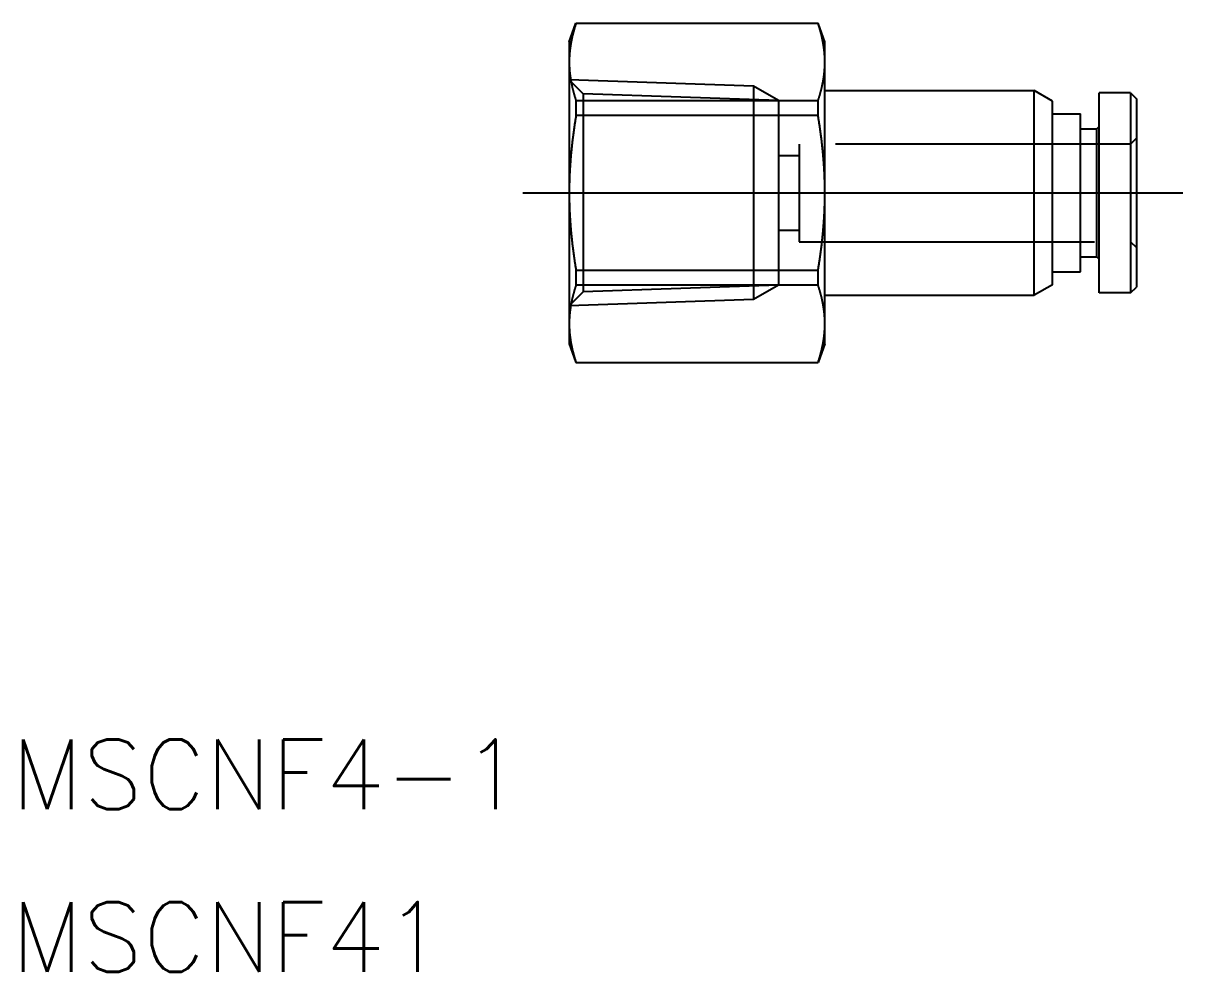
# Model space of a CAD drawing. Extents: x -66.8 to 8.5, y -33.5 to 9.3.
# Drawn here: x -66.76 to -16.87, y -33.51 to 7.3 of the extents above; entities that cross this region are included whole.
import ezdxf

# ---------------------------------------------------------------- set-up
doc = ezdxf.new("R2010")
doc.units = 0
doc.linetypes.add('CENTER', pattern=[50.8, 31.75, -6.35, 6.35, -6.35])
doc.linetypes.add('DASHED', pattern=[19.05, 12.7, -6.35])
doc.layers.get('0').update_dxf_attribs({"linetype": 'CONTINUOUS'})
doc.layers.add('CENTER', color=1, linetype='CENTER')
doc.styles.get("Standard").update_dxf_attribs({"font": 'txt.shx', "height": 3, "bigfont": 'bigfont.shx'})

msp = doc.modelspace()

# ---------------------------------------------------------------- linework, layer by layer
at = {"color": 7, "linetype": 'CONTINUOUS'}
for p, q in [((-43.273, 6.5), (-42.981, 7.3)), ((-42.981, 7.3), (-32.564, 7.3)), ((-42.981, 7.3), (-42.981, 7.29)), ((-32.564, 7.29), (-42.981, 7.29)), ((-32.564, 7.29), (-32.564, 7.3)), ((-32.273, 6.5), (-32.564, 7.3)), ((-43.273, 6.5), (-43.273, 5.629)), ((-32.273, 5.629), (-32.273, 6.5)), ((-43.273, 5.629), (-43.273, 0)), ((-32.273, 0), (-32.273, 5.629)), ((-32.273, 4.4), (-23.272, 4.4)), ((-23.272, -4.4), (-23.272, 4.4)), ((-22.472, 3.95), (-23.272, 4.4)), ((-20.472, -4.3), (-20.472, 4.3)), ((-19.122, 4.3), (-20.472, 4.3)), ((-19.122, 4.3), (-19.122, -4.3)), ((-19.122, 4.3), (-18.872, 4.05)), ((-18.872, 4.05), (-18.872, -4.05)), ((-42.981, 3.968), (-32.564, 3.968)), ((-42.981, 3.968), (-42.981, 3.323)), ((-32.564, 3.323), (-32.564, 3.968)), ((-22.472, -3.95), (-22.472, 3.95)), ((-32.564, 3.323), (-42.981, 3.323)), ((-22.472, 3.4), (-21.272, 3.4)), ((-21.272, -3.4), (-21.272, 3.4)), ((-21.272, 2.75), (-20.572, 2.75)), ((-20.572, 2.75), (-20.472, 2.85)), ((-20.572, -2.75), (-20.572, 2.75)), ((-43.273, 0), (-43.273, -5.629)), ((-32.273, -5.629), (-32.273, 0)), ((-21.272, -2.75), (-20.572, -2.75)), ((-20.572, -2.75), (-20.472, -2.85)), ((-42.981, -3.323), (-32.564, -3.323)), ((-42.981, -3.323), (-42.981, -3.968)), ((-32.564, -3.968), (-32.564, -3.323)), ((-22.472, -3.4), (-21.272, -3.4)), ((-32.564, -3.968), (-42.981, -3.968)), ((-22.472, -3.95), (-23.272, -4.4)), ((-32.273, -4.4), (-23.272, -4.4)), ((-19.122, -4.3), (-20.472, -4.3)), ((-19.122, -4.3), (-18.872, -4.05)), ((-43.273, -5.629), (-43.273, -6.5)), ((-32.273, -6.5), (-32.273, -5.629)), ((-43.273, -6.5), (-42.981, -7.3)), ((-32.273, -6.5), (-32.564, -7.3)), ((-42.981, -7.29), (-32.564, -7.29)), ((-42.981, -7.29), (-42.981, -7.3)), ((-42.981, -7.3), (-32.564, -7.3)), ((-32.564, -7.3), (-32.564, -7.29))]:
    msp.add_line(p, q, dxfattribs=at)
at = {"color": 3, "linetype": 'DASHED'}
for p, q in [((-35.344, 4.587), (-43.273, 4.864)), ((-43.273, 4.864), (-42.67, 4.262)), ((-34.272, 3.969), (-35.344, 4.587)), ((-35.344, 4.587), (-35.344, -4.587)), ((-34.272, 3.969), (-42.67, 4.262)), ((-42.67, 4.262), (-42.67, -4.262)), ((-34.272, 3.969), (-34.272, -3.969)), ((-19.122, 2.1), (-33.372, 2.1)), ((-33.372, 2.1), (-33.372, -2.1)), ((-18.872, 2.35), (-19.122, 2.1)), ((-33.372, 1.6), (-34.272, 1.6)), ((-34.272, -1.6), (-33.372, -1.6)), ((-33.372, -2.1), (-19.122, -2.1)), ((-19.122, -2.1), (-18.872, -2.35)), ((-34.272, -3.969), (-42.67, -4.262)), ((-34.272, -3.969), (-35.344, -4.587)), ((-43.273, -4.864), (-42.67, -4.262)), ((-35.344, -4.587), (-43.273, -4.864))]:
    msp.add_line(p, q, dxfattribs=at)
at = {"color": 7}
for points in [[(-42.981, 7.29, 0), (-42.987, 7.272, 0), (-42.993, 7.254, 0), (-42.999, 7.236, 0), (-43.005, 7.217, 0), (-43.011, 7.199, 0), (-43.017, 7.181, 0), (-43.022, 7.163, 0), (-43.028, 7.145, 0), (-43.033, 7.127, 0), (-43.039, 7.109, 0), (-43.044, 7.091, 0), (-43.05, 7.073, 0), (-43.055, 7.055, 0), (-43.06, 7.037, 0), (-43.065, 7.019, 0), (-43.07, 7.001, 0), (-43.075, 6.983, 0), (-43.08, 6.966, 0), (-43.085, 6.948, 0), (-43.09, 6.93, 0), (-43.095, 6.912, 0), (-43.099, 6.895, 0), (-43.104, 6.877, 0), (-43.109, 6.859, 0), (-43.113, 6.842, 0), (-43.118, 6.824, 0), (-43.122, 6.807, 0), (-43.126, 6.789, 0), (-43.131, 6.772, 0), (-43.135, 6.754, 0), (-43.139, 6.737, 0), (-43.143, 6.719, 0), (-43.147, 6.702, 0), (-43.151, 6.684, 0), (-43.155, 6.667, 0), (-43.159, 6.65, 0), (-43.162, 6.632, 0), (-43.166, 6.615, 0), (-43.17, 6.598, 0), (-43.173, 6.58, 0), (-43.177, 6.563, 0), (-43.18, 6.546, 0), (-43.184, 6.528, 0), (-43.187, 6.511, 0), (-43.19, 6.494, 0), (-43.193, 6.476, 0), (-43.197, 6.459, 0), (-43.2, 6.442, 0), (-43.203, 6.425, 0), (-43.206, 6.408, 0), (-43.209, 6.39, 0), (-43.211, 6.373, 0), (-43.214, 6.356, 0), (-43.217, 6.339, 0), (-43.219, 6.321, 0), (-43.222, 6.304, 0), (-43.224, 6.287, 0), (-43.227, 6.27, 0), (-43.229, 6.253, 0), (-43.232, 6.236, 0), (-43.234, 6.218, 0), (-43.236, 6.201, 0), (-43.238, 6.184, 0), (-43.24, 6.167, 0), (-43.242, 6.15, 0), (-43.244, 6.132, 0), (-43.246, 6.115, 0), (-43.248, 6.098, 0), (-43.25, 6.081, 0), (-43.252, 6.064, 0), (-43.253, 6.046, 0), (-43.255, 6.029, 0), (-43.256, 6.012, 0), (-43.258, 5.995, 0), (-43.259, 5.977, 0), (-43.26, 5.96, 0), (-43.261, 5.943, 0), (-43.263, 5.926, 0), (-43.264, 5.908, 0), (-43.265, 5.891, 0), (-43.266, 5.874, 0), (-43.267, 5.856, 0), (-43.268, 5.839, 0), (-43.268, 5.822, 0), (-43.269, 5.804, 0), (-43.27, 5.787, 0), (-43.27, 5.769, 0), (-43.271, 5.752, 0), (-43.271, 5.734, 0), (-43.272, 5.717, 0), (-43.272, 5.699, 0), (-43.272, 5.682, 0), (-43.272, 5.664, 0), (-43.273, 5.647, 0), (-43.273, 5.629, 0)], [(-32.273, 5.629, 0), (-32.273, 5.647, 0), (-32.273, 5.664, 0), (-32.273, 5.682, 0), (-32.273, 5.699, 0), (-32.273, 5.717, 0), (-32.274, 5.734, 0), (-32.274, 5.752, 0), (-32.275, 5.769, 0), (-32.275, 5.787, 0), (-32.276, 5.804, 0), (-32.277, 5.822, 0), (-32.277, 5.839, 0), (-32.278, 5.856, 0), (-32.279, 5.874, 0), (-32.28, 5.891, 0), (-32.281, 5.908, 0), (-32.282, 5.926, 0), (-32.283, 5.943, 0), (-32.285, 5.96, 0), (-32.286, 5.977, 0), (-32.287, 5.995, 0), (-32.289, 6.012, 0), (-32.29, 6.029, 0), (-32.292, 6.046, 0), (-32.294, 6.064, 0), (-32.295, 6.081, 0), (-32.297, 6.098, 0), (-32.299, 6.115, 0), (-32.301, 6.132, 0), (-32.303, 6.15, 0), (-32.305, 6.167, 0), (-32.307, 6.184, 0), (-32.309, 6.201, 0), (-32.311, 6.218, 0), (-32.313, 6.236, 0), (-32.316, 6.253, 0), (-32.318, 6.27, 0), (-32.321, 6.287, 0), (-32.323, 6.304, 0), (-32.326, 6.321, 0), (-32.328, 6.339, 0), (-32.331, 6.356, 0), (-32.334, 6.373, 0), (-32.337, 6.39, 0), (-32.339, 6.408, 0), (-32.342, 6.425, 0), (-32.345, 6.442, 0), (-32.348, 6.459, 0), (-32.352, 6.476, 0), (-32.355, 6.494, 0), (-32.358, 6.511, 0), (-32.361, 6.528, 0), (-32.365, 6.546, 0), (-32.368, 6.563, 0), (-32.372, 6.58, 0), (-32.375, 6.598, 0), (-32.379, 6.615, 0), (-32.383, 6.632, 0), (-32.386, 6.65, 0), (-32.39, 6.667, 0), (-32.394, 6.684, 0), (-32.398, 6.702, 0), (-32.402, 6.719, 0), (-32.406, 6.737, 0), (-32.41, 6.754, 0), (-32.414, 6.772, 0), (-32.419, 6.789, 0), (-32.423, 6.807, 0), (-32.427, 6.824, 0), (-32.432, 6.842, 0), (-32.436, 6.859, 0), (-32.441, 6.877, 0), (-32.446, 6.895, 0), (-32.45, 6.912, 0), (-32.455, 6.93, 0), (-32.46, 6.948, 0), (-32.465, 6.966, 0), (-32.47, 6.983, 0), (-32.475, 7.001, 0), (-32.48, 7.019, 0), (-32.485, 7.037, 0), (-32.49, 7.055, 0), (-32.495, 7.073, 0), (-32.501, 7.091, 0), (-32.506, 7.109, 0), (-32.512, 7.127, 0), (-32.517, 7.145, 0), (-32.523, 7.163, 0), (-32.528, 7.181, 0), (-32.534, 7.199, 0), (-32.54, 7.217, 0), (-32.546, 7.236, 0), (-32.552, 7.254, 0), (-32.558, 7.272, 0), (-32.564, 7.29, 0)], [(-43.273, 5.629, 0), (-43.273, 5.612, 0), (-43.272, 5.594, 0), (-43.272, 5.576, 0), (-43.272, 5.559, 0), (-43.272, 5.541, 0), (-43.271, 5.524, 0), (-43.271, 5.506, 0), (-43.27, 5.489, 0), (-43.27, 5.472, 0), (-43.269, 5.454, 0), (-43.268, 5.437, 0), (-43.268, 5.419, 0), (-43.267, 5.402, 0), (-43.266, 5.385, 0), (-43.265, 5.367, 0), (-43.264, 5.35, 0), (-43.263, 5.333, 0), (-43.261, 5.315, 0), (-43.26, 5.298, 0), (-43.259, 5.281, 0), (-43.258, 5.264, 0), (-43.256, 5.246, 0), (-43.255, 5.229, 0), (-43.253, 5.212, 0), (-43.252, 5.195, 0), (-43.25, 5.178, 0), (-43.248, 5.16, 0), (-43.246, 5.143, 0), (-43.244, 5.126, 0), (-43.242, 5.109, 0), (-43.24, 5.092, 0), (-43.238, 5.074, 0), (-43.236, 5.057, 0), (-43.234, 5.04, 0), (-43.232, 5.023, 0), (-43.229, 5.006, 0), (-43.227, 4.988, 0), (-43.224, 4.971, 0), (-43.222, 4.954, 0), (-43.219, 4.937, 0), (-43.217, 4.92, 0), (-43.214, 4.902, 0), (-43.211, 4.885, 0), (-43.209, 4.868, 0), (-43.206, 4.851, 0), (-43.203, 4.834, 0), (-43.2, 4.816, 0), (-43.197, 4.799, 0), (-43.193, 4.782, 0), (-43.19, 4.765, 0), (-43.187, 4.747, 0), (-43.184, 4.73, 0), (-43.18, 4.713, 0), (-43.177, 4.695, 0), (-43.173, 4.678, 0), (-43.17, 4.661, 0), (-43.166, 4.643, 0), (-43.162, 4.626, 0), (-43.159, 4.609, 0), (-43.155, 4.591, 0), (-43.151, 4.574, 0), (-43.147, 4.557, 0), (-43.143, 4.539, 0), (-43.139, 4.522, 0), (-43.135, 4.504, 0), (-43.131, 4.487, 0), (-43.126, 4.469, 0), (-43.122, 4.452, 0), (-43.118, 4.434, 0), (-43.113, 4.416, 0), (-43.109, 4.399, 0), (-43.104, 4.381, 0), (-43.099, 4.364, 0), (-43.095, 4.346, 0), (-43.09, 4.328, 0), (-43.085, 4.31, 0), (-43.08, 4.293, 0), (-43.075, 4.275, 0), (-43.07, 4.257, 0), (-43.065, 4.239, 0), (-43.06, 4.221, 0), (-43.055, 4.204, 0), (-43.05, 4.186, 0), (-43.044, 4.168, 0), (-43.039, 4.15, 0), (-43.033, 4.132, 0), (-43.028, 4.114, 0), (-43.022, 4.095, 0), (-43.017, 4.077, 0), (-43.011, 4.059, 0), (-43.005, 4.041, 0), (-42.999, 4.023, 0), (-42.993, 4.005, 0), (-42.987, 3.986, 0), (-42.981, 3.968, 0)], [(-32.564, 3.968, 0), (-32.558, 3.986, 0), (-32.552, 4.005, 0), (-32.546, 4.023, 0), (-32.54, 4.041, 0), (-32.534, 4.059, 0), (-32.528, 4.077, 0), (-32.523, 4.095, 0), (-32.517, 4.114, 0), (-32.512, 4.132, 0), (-32.506, 4.15, 0), (-32.501, 4.168, 0), (-32.495, 4.186, 0), (-32.49, 4.204, 0), (-32.485, 4.221, 0), (-32.48, 4.239, 0), (-32.475, 4.257, 0), (-32.47, 4.275, 0), (-32.465, 4.293, 0), (-32.46, 4.31, 0), (-32.455, 4.328, 0), (-32.45, 4.346, 0), (-32.446, 4.364, 0), (-32.441, 4.381, 0), (-32.436, 4.399, 0), (-32.432, 4.416, 0), (-32.427, 4.434, 0), (-32.423, 4.452, 0), (-32.419, 4.469, 0), (-32.414, 4.487, 0), (-32.41, 4.504, 0), (-32.406, 4.522, 0), (-32.402, 4.539, 0), (-32.398, 4.557, 0), (-32.394, 4.574, 0), (-32.39, 4.591, 0), (-32.386, 4.609, 0), (-32.383, 4.626, 0), (-32.379, 4.643, 0), (-32.375, 4.661, 0), (-32.372, 4.678, 0), (-32.368, 4.695, 0), (-32.365, 4.713, 0), (-32.361, 4.73, 0), (-32.358, 4.747, 0), (-32.355, 4.765, 0), (-32.352, 4.782, 0), (-32.348, 4.799, 0), (-32.345, 4.816, 0), (-32.342, 4.834, 0), (-32.339, 4.851, 0), (-32.337, 4.868, 0), (-32.334, 4.885, 0), (-32.331, 4.902, 0), (-32.328, 4.92, 0), (-32.326, 4.937, 0), (-32.323, 4.954, 0), (-32.321, 4.971, 0), (-32.318, 4.988, 0), (-32.316, 5.006, 0), (-32.313, 5.023, 0), (-32.311, 5.04, 0), (-32.309, 5.057, 0), (-32.307, 5.074, 0), (-32.305, 5.092, 0), (-32.303, 5.109, 0), (-32.301, 5.126, 0), (-32.299, 5.143, 0), (-32.297, 5.16, 0), (-32.295, 5.178, 0), (-32.294, 5.195, 0), (-32.292, 5.212, 0), (-32.29, 5.229, 0), (-32.289, 5.246, 0), (-32.287, 5.264, 0), (-32.286, 5.281, 0), (-32.285, 5.298, 0), (-32.283, 5.315, 0), (-32.282, 5.333, 0), (-32.281, 5.35, 0), (-32.28, 5.367, 0), (-32.279, 5.385, 0), (-32.278, 5.402, 0), (-32.277, 5.419, 0), (-32.277, 5.437, 0), (-32.276, 5.454, 0), (-32.275, 5.472, 0), (-32.275, 5.489, 0), (-32.274, 5.506, 0), (-32.274, 5.524, 0), (-32.273, 5.541, 0), (-32.273, 5.559, 0), (-32.273, 5.576, 0), (-32.273, 5.594, 0), (-32.273, 5.612, 0), (-32.273, 5.629, 0)], [(-42.981, 3.323, 0), (-42.987, 3.286, 0), (-42.993, 3.249, 0), (-42.999, 3.213, 0), (-43.005, 3.176, 0), (-43.011, 3.14, 0), (-43.017, 3.104, 0), (-43.022, 3.067, 0), (-43.028, 3.031, 0), (-43.033, 2.995, 0), (-43.039, 2.959, 0), (-43.044, 2.923, 0), (-43.05, 2.887, 0), (-43.055, 2.851, 0), (-43.06, 2.815, 0), (-43.065, 2.78, 0), (-43.07, 2.744, 0), (-43.075, 2.708, 0), (-43.08, 2.673, 0), (-43.085, 2.637, 0), (-43.09, 2.602, 0), (-43.095, 2.566, 0), (-43.099, 2.531, 0), (-43.104, 2.496, 0), (-43.109, 2.461, 0), (-43.113, 2.425, 0), (-43.118, 2.39, 0), (-43.122, 2.355, 0), (-43.126, 2.32, 0), (-43.131, 2.285, 0), (-43.135, 2.25, 0), (-43.139, 2.215, 0), (-43.143, 2.18, 0), (-43.147, 2.145, 0), (-43.151, 2.11, 0), (-43.155, 2.076, 0), (-43.159, 2.041, 0), (-43.162, 2.006, 0), (-43.166, 1.971, 0), (-43.17, 1.937, 0), (-43.173, 1.902, 0), (-43.177, 1.867, 0), (-43.18, 1.833, 0), (-43.184, 1.798, 0), (-43.187, 1.764, 0), (-43.19, 1.729, 0), (-43.193, 1.695, 0), (-43.197, 1.66, 0), (-43.2, 1.626, 0), (-43.203, 1.591, 0), (-43.206, 1.557, 0), (-43.209, 1.522, 0), (-43.211, 1.488, 0), (-43.214, 1.453, 0), (-43.217, 1.419, 0), (-43.219, 1.385, 0), (-43.222, 1.35, 0), (-43.224, 1.316, 0), (-43.227, 1.282, 0), (-43.229, 1.247, 0), (-43.232, 1.213, 0), (-43.234, 1.178, 0), (-43.236, 1.144, 0), (-43.238, 1.11, 0), (-43.24, 1.075, 0), (-43.242, 1.041, 0), (-43.244, 1.006, 0), (-43.246, 0.972, 0), (-43.248, 0.938, 0), (-43.25, 0.903, 0), (-43.252, 0.869, 0), (-43.253, 0.834, 0), (-43.255, 0.8, 0), (-43.256, 0.765, 0), (-43.258, 0.731, 0), (-43.259, 0.696, 0), (-43.26, 0.662, 0), (-43.261, 0.627, 0), (-43.263, 0.593, 0), (-43.264, 0.558, 0), (-43.265, 0.524, 0), (-43.266, 0.489, 0), (-43.267, 0.454, 0), (-43.268, 0.42, 0), (-43.268, 0.385, 0), (-43.269, 0.35, 0), (-43.27, 0.315, 0), (-43.27, 0.28, 0), (-43.271, 0.245, 0), (-43.271, 0.211, 0), (-43.272, 0.176, 0), (-43.272, 0.141, 0), (-43.272, 0.105, 0), (-43.272, 0.07, 0), (-43.273, 0.035, 0), (-43.273, 0, 0)], [(-32.273, 0, 0), (-32.273, 0.035, 0), (-32.273, 0.07, 0), (-32.273, 0.105, 0), (-32.273, 0.141, 0), (-32.273, 0.176, 0), (-32.274, 0.211, 0), (-32.274, 0.245, 0), (-32.275, 0.28, 0), (-32.275, 0.315, 0), (-32.276, 0.35, 0), (-32.277, 0.385, 0), (-32.277, 0.42, 0), (-32.278, 0.454, 0), (-32.279, 0.489, 0), (-32.28, 0.524, 0), (-32.281, 0.558, 0), (-32.282, 0.593, 0), (-32.283, 0.627, 0), (-32.285, 0.662, 0), (-32.286, 0.696, 0), (-32.287, 0.731, 0), (-32.289, 0.765, 0), (-32.29, 0.8, 0), (-32.292, 0.834, 0), (-32.294, 0.869, 0), (-32.295, 0.903, 0), (-32.297, 0.938, 0), (-32.299, 0.972, 0), (-32.301, 1.006, 0), (-32.303, 1.041, 0), (-32.305, 1.075, 0), (-32.307, 1.11, 0), (-32.309, 1.144, 0), (-32.311, 1.178, 0), (-32.313, 1.213, 0), (-32.316, 1.247, 0), (-32.318, 1.282, 0), (-32.321, 1.316, 0), (-32.323, 1.35, 0), (-32.326, 1.385, 0), (-32.328, 1.419, 0), (-32.331, 1.453, 0), (-32.334, 1.488, 0), (-32.337, 1.522, 0), (-32.339, 1.557, 0), (-32.342, 1.591, 0), (-32.345, 1.626, 0), (-32.348, 1.66, 0), (-32.352, 1.695, 0), (-32.355, 1.729, 0), (-32.358, 1.764, 0), (-32.361, 1.798, 0), (-32.365, 1.833, 0), (-32.368, 1.867, 0), (-32.372, 1.902, 0), (-32.375, 1.937, 0), (-32.379, 1.971, 0), (-32.383, 2.006, 0), (-32.386, 2.041, 0), (-32.39, 2.076, 0), (-32.394, 2.11, 0), (-32.398, 2.145, 0), (-32.402, 2.18, 0), (-32.406, 2.215, 0), (-32.41, 2.25, 0), (-32.414, 2.285, 0), (-32.419, 2.32, 0), (-32.423, 2.355, 0), (-32.427, 2.39, 0), (-32.432, 2.425, 0), (-32.436, 2.461, 0), (-32.441, 2.496, 0), (-32.446, 2.531, 0), (-32.45, 2.566, 0), (-32.455, 2.602, 0), (-32.46, 2.637, 0), (-32.465, 2.673, 0), (-32.47, 2.708, 0), (-32.475, 2.744, 0), (-32.48, 2.78, 0), (-32.485, 2.815, 0), (-32.49, 2.851, 0), (-32.495, 2.887, 0), (-32.501, 2.923, 0), (-32.506, 2.959, 0), (-32.512, 2.995, 0), (-32.517, 3.031, 0), (-32.523, 3.067, 0), (-32.528, 3.104, 0), (-32.534, 3.14, 0), (-32.54, 3.176, 0), (-32.546, 3.213, 0), (-32.552, 3.249, 0), (-32.558, 3.286, 0), (-32.564, 3.323, 0)], [(-43.273, 0, 0), (-43.273, -0.035, 0), (-43.272, -0.07, 0), (-43.272, -0.105, 0), (-43.272, -0.141, 0), (-43.272, -0.176, 0), (-43.271, -0.211, 0), (-43.271, -0.245, 0), (-43.27, -0.28, 0), (-43.27, -0.315, 0), (-43.269, -0.35, 0), (-43.268, -0.385, 0), (-43.268, -0.42, 0), (-43.267, -0.454, 0), (-43.266, -0.489, 0), (-43.265, -0.524, 0), (-43.264, -0.558, 0), (-43.263, -0.593, 0), (-43.261, -0.627, 0), (-43.26, -0.662, 0), (-43.259, -0.696, 0), (-43.258, -0.731, 0), (-43.256, -0.765, 0), (-43.255, -0.8, 0), (-43.253, -0.834, 0), (-43.252, -0.869, 0), (-43.25, -0.903, 0), (-43.248, -0.938, 0), (-43.246, -0.972, 0), (-43.244, -1.006, 0), (-43.242, -1.041, 0), (-43.24, -1.075, 0), (-43.238, -1.11, 0), (-43.236, -1.144, 0), (-43.234, -1.178, 0), (-43.232, -1.213, 0), (-43.229, -1.247, 0), (-43.227, -1.282, 0), (-43.224, -1.316, 0), (-43.222, -1.35, 0), (-43.219, -1.385, 0), (-43.217, -1.419, 0), (-43.214, -1.453, 0), (-43.211, -1.488, 0), (-43.209, -1.522, 0), (-43.206, -1.557, 0), (-43.203, -1.591, 0), (-43.2, -1.626, 0), (-43.197, -1.66, 0), (-43.193, -1.695, 0), (-43.19, -1.729, 0), (-43.187, -1.764, 0), (-43.184, -1.798, 0), (-43.18, -1.833, 0), (-43.177, -1.867, 0), (-43.173, -1.902, 0), (-43.17, -1.937, 0), (-43.166, -1.971, 0), (-43.162, -2.006, 0), (-43.159, -2.041, 0), (-43.155, -2.076, 0), (-43.151, -2.11, 0), (-43.147, -2.145, 0), (-43.143, -2.18, 0), (-43.139, -2.215, 0), (-43.135, -2.25, 0), (-43.131, -2.285, 0), (-43.126, -2.32, 0), (-43.122, -2.355, 0), (-43.118, -2.39, 0), (-43.113, -2.425, 0), (-43.109, -2.461, 0), (-43.104, -2.496, 0), (-43.099, -2.531, 0), (-43.095, -2.566, 0), (-43.09, -2.602, 0), (-43.085, -2.637, 0), (-43.08, -2.673, 0), (-43.075, -2.708, 0), (-43.07, -2.744, 0), (-43.065, -2.78, 0), (-43.06, -2.815, 0), (-43.055, -2.851, 0), (-43.05, -2.887, 0), (-43.044, -2.923, 0), (-43.039, -2.959, 0), (-43.033, -2.995, 0), (-43.028, -3.031, 0), (-43.022, -3.067, 0), (-43.017, -3.104, 0), (-43.011, -3.14, 0), (-43.005, -3.176, 0), (-42.999, -3.213, 0), (-42.993, -3.249, 0), (-42.987, -3.286, 0), (-42.981, -3.323, 0)], [(-32.564, -3.323, 0), (-32.558, -3.286, 0), (-32.552, -3.249, 0), (-32.546, -3.213, 0), (-32.54, -3.176, 0), (-32.534, -3.14, 0), (-32.528, -3.104, 0), (-32.523, -3.067, 0), (-32.517, -3.031, 0), (-32.512, -2.995, 0), (-32.506, -2.959, 0), (-32.501, -2.923, 0), (-32.495, -2.887, 0), (-32.49, -2.851, 0), (-32.485, -2.815, 0), (-32.48, -2.78, 0), (-32.475, -2.744, 0), (-32.47, -2.708, 0), (-32.465, -2.673, 0), (-32.46, -2.637, 0), (-32.455, -2.602, 0), (-32.45, -2.566, 0), (-32.446, -2.531, 0), (-32.441, -2.496, 0), (-32.436, -2.461, 0), (-32.432, -2.425, 0), (-32.427, -2.39, 0), (-32.423, -2.355, 0), (-32.419, -2.32, 0), (-32.414, -2.285, 0), (-32.41, -2.25, 0), (-32.406, -2.215, 0), (-32.402, -2.18, 0), (-32.398, -2.145, 0), (-32.394, -2.11, 0), (-32.39, -2.076, 0), (-32.386, -2.041, 0), (-32.383, -2.006, 0), (-32.379, -1.971, 0), (-32.375, -1.937, 0), (-32.372, -1.902, 0), (-32.368, -1.867, 0), (-32.365, -1.833, 0), (-32.361, -1.798, 0), (-32.358, -1.764, 0), (-32.355, -1.729, 0), (-32.352, -1.695, 0), (-32.348, -1.66, 0), (-32.345, -1.626, 0), (-32.342, -1.591, 0), (-32.339, -1.557, 0), (-32.337, -1.522, 0), (-32.334, -1.488, 0), (-32.331, -1.453, 0), (-32.328, -1.419, 0), (-32.326, -1.385, 0), (-32.323, -1.35, 0), (-32.321, -1.316, 0), (-32.318, -1.282, 0), (-32.316, -1.247, 0), (-32.313, -1.213, 0), (-32.311, -1.178, 0), (-32.309, -1.144, 0), (-32.307, -1.11, 0), (-32.305, -1.075, 0), (-32.303, -1.041, 0), (-32.301, -1.006, 0), (-32.299, -0.972, 0), (-32.297, -0.938, 0), (-32.295, -0.903, 0), (-32.294, -0.869, 0), (-32.292, -0.834, 0), (-32.29, -0.8, 0), (-32.289, -0.765, 0), (-32.287, -0.731, 0), (-32.286, -0.696, 0), (-32.285, -0.662, 0), (-32.283, -0.627, 0), (-32.282, -0.593, 0), (-32.281, -0.558, 0), (-32.28, -0.524, 0), (-32.279, -0.489, 0), (-32.278, -0.454, 0), (-32.277, -0.42, 0), (-32.277, -0.385, 0), (-32.276, -0.35, 0), (-32.275, -0.315, 0), (-32.275, -0.28, 0), (-32.274, -0.245, 0), (-32.274, -0.211, 0), (-32.273, -0.176, 0), (-32.273, -0.141, 0), (-32.273, -0.105, 0), (-32.273, -0.07, 0), (-32.273, -0.035, 0), (-32.273, 0, 0)], [(-42.981, -3.968, 0), (-42.987, -3.986, 0), (-42.993, -4.005, 0), (-42.999, -4.023, 0), (-43.005, -4.041, 0), (-43.011, -4.059, 0), (-43.017, -4.077, 0), (-43.022, -4.095, 0), (-43.028, -4.114, 0), (-43.033, -4.132, 0), (-43.039, -4.15, 0), (-43.044, -4.168, 0), (-43.05, -4.186, 0), (-43.055, -4.204, 0), (-43.06, -4.221, 0), (-43.065, -4.239, 0), (-43.07, -4.257, 0), (-43.075, -4.275, 0), (-43.08, -4.293, 0), (-43.085, -4.31, 0), (-43.09, -4.328, 0), (-43.095, -4.346, 0), (-43.099, -4.364, 0), (-43.104, -4.381, 0), (-43.109, -4.399, 0), (-43.113, -4.416, 0), (-43.118, -4.434, 0), (-43.122, -4.452, 0), (-43.126, -4.469, 0), (-43.131, -4.487, 0), (-43.135, -4.504, 0), (-43.139, -4.522, 0), (-43.143, -4.539, 0), (-43.147, -4.557, 0), (-43.151, -4.574, 0), (-43.155, -4.591, 0), (-43.159, -4.609, 0), (-43.162, -4.626, 0), (-43.166, -4.643, 0), (-43.17, -4.661, 0), (-43.173, -4.678, 0), (-43.177, -4.695, 0), (-43.18, -4.713, 0), (-43.184, -4.73, 0), (-43.187, -4.747, 0), (-43.19, -4.765, 0), (-43.193, -4.782, 0), (-43.197, -4.799, 0), (-43.2, -4.816, 0), (-43.203, -4.834, 0), (-43.206, -4.851, 0), (-43.209, -4.868, 0), (-43.211, -4.885, 0), (-43.214, -4.902, 0), (-43.217, -4.92, 0), (-43.219, -4.937, 0), (-43.222, -4.954, 0), (-43.224, -4.971, 0), (-43.227, -4.988, 0), (-43.229, -5.006, 0), (-43.232, -5.023, 0), (-43.234, -5.04, 0), (-43.236, -5.057, 0), (-43.238, -5.074, 0), (-43.24, -5.092, 0), (-43.242, -5.109, 0), (-43.244, -5.126, 0), (-43.246, -5.143, 0), (-43.248, -5.16, 0), (-43.25, -5.178, 0), (-43.252, -5.195, 0), (-43.253, -5.212, 0), (-43.255, -5.229, 0), (-43.256, -5.246, 0), (-43.258, -5.264, 0), (-43.259, -5.281, 0), (-43.26, -5.298, 0), (-43.261, -5.315, 0), (-43.263, -5.333, 0), (-43.264, -5.35, 0), (-43.265, -5.367, 0), (-43.266, -5.385, 0), (-43.267, -5.402, 0), (-43.268, -5.419, 0), (-43.268, -5.437, 0), (-43.269, -5.454, 0), (-43.27, -5.472, 0), (-43.27, -5.489, 0), (-43.271, -5.506, 0), (-43.271, -5.524, 0), (-43.272, -5.541, 0), (-43.272, -5.559, 0), (-43.272, -5.576, 0), (-43.272, -5.594, 0), (-43.273, -5.612, 0), (-43.273, -5.629, 0)], [(-32.273, -5.629, 0), (-32.273, -5.612, 0), (-32.273, -5.594, 0), (-32.273, -5.576, 0), (-32.273, -5.559, 0), (-32.273, -5.541, 0), (-32.274, -5.524, 0), (-32.274, -5.506, 0), (-32.275, -5.489, 0), (-32.275, -5.472, 0), (-32.276, -5.454, 0), (-32.277, -5.437, 0), (-32.277, -5.419, 0), (-32.278, -5.402, 0), (-32.279, -5.385, 0), (-32.28, -5.367, 0), (-32.281, -5.35, 0), (-32.282, -5.333, 0), (-32.283, -5.315, 0), (-32.285, -5.298, 0), (-32.286, -5.281, 0), (-32.287, -5.264, 0), (-32.289, -5.246, 0), (-32.29, -5.229, 0), (-32.292, -5.212, 0), (-32.294, -5.195, 0), (-32.295, -5.178, 0), (-32.297, -5.16, 0), (-32.299, -5.143, 0), (-32.301, -5.126, 0), (-32.303, -5.109, 0), (-32.305, -5.092, 0), (-32.307, -5.074, 0), (-32.309, -5.057, 0), (-32.311, -5.04, 0), (-32.313, -5.023, 0), (-32.316, -5.006, 0), (-32.318, -4.988, 0), (-32.321, -4.971, 0), (-32.323, -4.954, 0), (-32.326, -4.937, 0), (-32.328, -4.92, 0), (-32.331, -4.902, 0), (-32.334, -4.885, 0), (-32.337, -4.868, 0), (-32.339, -4.851, 0), (-32.342, -4.834, 0), (-32.345, -4.816, 0), (-32.348, -4.799, 0), (-32.352, -4.782, 0), (-32.355, -4.765, 0), (-32.358, -4.747, 0), (-32.361, -4.73, 0), (-32.365, -4.713, 0), (-32.368, -4.695, 0), (-32.372, -4.678, 0), (-32.375, -4.661, 0), (-32.379, -4.643, 0), (-32.383, -4.626, 0), (-32.386, -4.609, 0), (-32.39, -4.591, 0), (-32.394, -4.574, 0), (-32.398, -4.557, 0), (-32.402, -4.539, 0), (-32.406, -4.522, 0), (-32.41, -4.504, 0), (-32.414, -4.487, 0), (-32.419, -4.469, 0), (-32.423, -4.452, 0), (-32.427, -4.434, 0), (-32.432, -4.416, 0), (-32.436, -4.399, 0), (-32.441, -4.381, 0), (-32.446, -4.364, 0), (-32.45, -4.346, 0), (-32.455, -4.328, 0), (-32.46, -4.31, 0), (-32.465, -4.293, 0), (-32.47, -4.275, 0), (-32.475, -4.257, 0), (-32.48, -4.239, 0), (-32.485, -4.221, 0), (-32.49, -4.204, 0), (-32.495, -4.186, 0), (-32.501, -4.168, 0), (-32.506, -4.15, 0), (-32.512, -4.132, 0), (-32.517, -4.114, 0), (-32.523, -4.095, 0), (-32.528, -4.077, 0), (-32.534, -4.059, 0), (-32.54, -4.041, 0), (-32.546, -4.023, 0), (-32.552, -4.005, 0), (-32.558, -3.986, 0), (-32.564, -3.968, 0)], [(-43.273, -5.629, 0), (-43.273, -5.647, 0), (-43.272, -5.664, 0), (-43.272, -5.682, 0), (-43.272, -5.699, 0), (-43.272, -5.717, 0), (-43.271, -5.734, 0), (-43.271, -5.752, 0), (-43.27, -5.769, 0), (-43.27, -5.787, 0), (-43.269, -5.804, 0), (-43.268, -5.822, 0), (-43.268, -5.839, 0), (-43.267, -5.856, 0), (-43.266, -5.874, 0), (-43.265, -5.891, 0), (-43.264, -5.908, 0), (-43.263, -5.926, 0), (-43.261, -5.943, 0), (-43.26, -5.96, 0), (-43.259, -5.977, 0), (-43.258, -5.995, 0), (-43.256, -6.012, 0), (-43.255, -6.029, 0), (-43.253, -6.046, 0), (-43.252, -6.064, 0), (-43.25, -6.081, 0), (-43.248, -6.098, 0), (-43.246, -6.115, 0), (-43.244, -6.132, 0), (-43.242, -6.15, 0), (-43.24, -6.167, 0), (-43.238, -6.184, 0), (-43.236, -6.201, 0), (-43.234, -6.218, 0), (-43.232, -6.236, 0), (-43.229, -6.253, 0), (-43.227, -6.27, 0), (-43.224, -6.287, 0), (-43.222, -6.304, 0), (-43.219, -6.321, 0), (-43.217, -6.339, 0), (-43.214, -6.356, 0), (-43.211, -6.373, 0), (-43.209, -6.39, 0), (-43.206, -6.408, 0), (-43.203, -6.425, 0), (-43.2, -6.442, 0), (-43.197, -6.459, 0), (-43.193, -6.476, 0), (-43.19, -6.494, 0), (-43.187, -6.511, 0), (-43.184, -6.528, 0), (-43.18, -6.546, 0), (-43.177, -6.563, 0), (-43.173, -6.58, 0), (-43.17, -6.598, 0), (-43.166, -6.615, 0), (-43.162, -6.632, 0), (-43.159, -6.65, 0), (-43.155, -6.667, 0), (-43.151, -6.684, 0), (-43.147, -6.702, 0), (-43.143, -6.719, 0), (-43.139, -6.737, 0), (-43.135, -6.754, 0), (-43.131, -6.772, 0), (-43.126, -6.789, 0), (-43.122, -6.807, 0), (-43.118, -6.824, 0), (-43.113, -6.842, 0), (-43.109, -6.859, 0), (-43.104, -6.877, 0), (-43.099, -6.895, 0), (-43.095, -6.912, 0), (-43.09, -6.93, 0), (-43.085, -6.948, 0), (-43.08, -6.966, 0), (-43.075, -6.983, 0), (-43.07, -7.001, 0), (-43.065, -7.019, 0), (-43.06, -7.037, 0), (-43.055, -7.055, 0), (-43.05, -7.073, 0), (-43.044, -7.091, 0), (-43.039, -7.109, 0), (-43.033, -7.127, 0), (-43.028, -7.145, 0), (-43.022, -7.163, 0), (-43.017, -7.181, 0), (-43.011, -7.199, 0), (-43.005, -7.217, 0), (-42.999, -7.236, 0), (-42.993, -7.254, 0), (-42.987, -7.272, 0), (-42.981, -7.29, 0)], [(-32.564, -7.29, 0), (-32.558, -7.272, 0), (-32.552, -7.254, 0), (-32.546, -7.236, 0), (-32.54, -7.217, 0), (-32.534, -7.199, 0), (-32.528, -7.181, 0), (-32.523, -7.163, 0), (-32.517, -7.145, 0), (-32.512, -7.127, 0), (-32.506, -7.109, 0), (-32.501, -7.091, 0), (-32.495, -7.073, 0), (-32.49, -7.055, 0), (-32.485, -7.037, 0), (-32.48, -7.019, 0), (-32.475, -7.001, 0), (-32.47, -6.983, 0), (-32.465, -6.966, 0), (-32.46, -6.948, 0), (-32.455, -6.93, 0), (-32.45, -6.912, 0), (-32.446, -6.895, 0), (-32.441, -6.877, 0), (-32.436, -6.859, 0), (-32.432, -6.842, 0), (-32.427, -6.824, 0), (-32.423, -6.807, 0), (-32.419, -6.789, 0), (-32.414, -6.772, 0), (-32.41, -6.754, 0), (-32.406, -6.737, 0), (-32.402, -6.719, 0), (-32.398, -6.702, 0), (-32.394, -6.684, 0), (-32.39, -6.667, 0), (-32.386, -6.65, 0), (-32.383, -6.632, 0), (-32.379, -6.615, 0), (-32.375, -6.598, 0), (-32.372, -6.58, 0), (-32.368, -6.563, 0), (-32.365, -6.546, 0), (-32.361, -6.528, 0), (-32.358, -6.511, 0), (-32.355, -6.494, 0), (-32.352, -6.476, 0), (-32.348, -6.459, 0), (-32.345, -6.442, 0), (-32.342, -6.425, 0), (-32.339, -6.408, 0), (-32.337, -6.39, 0), (-32.334, -6.373, 0), (-32.331, -6.356, 0), (-32.328, -6.339, 0), (-32.326, -6.321, 0), (-32.323, -6.304, 0), (-32.321, -6.287, 0), (-32.318, -6.27, 0), (-32.316, -6.253, 0), (-32.313, -6.236, 0), (-32.311, -6.218, 0), (-32.309, -6.201, 0), (-32.307, -6.184, 0), (-32.305, -6.167, 0), (-32.303, -6.15, 0), (-32.301, -6.132, 0), (-32.299, -6.115, 0), (-32.297, -6.098, 0), (-32.295, -6.081, 0), (-32.294, -6.064, 0), (-32.292, -6.046, 0), (-32.29, -6.029, 0), (-32.289, -6.012, 0), (-32.287, -5.995, 0), (-32.286, -5.977, 0), (-32.285, -5.96, 0), (-32.283, -5.943, 0), (-32.282, -5.926, 0), (-32.281, -5.908, 0), (-32.28, -5.891, 0), (-32.279, -5.874, 0), (-32.278, -5.856, 0), (-32.277, -5.839, 0), (-32.277, -5.822, 0), (-32.276, -5.804, 0), (-32.275, -5.787, 0), (-32.275, -5.769, 0), (-32.274, -5.752, 0), (-32.274, -5.734, 0), (-32.273, -5.717, 0), (-32.273, -5.699, 0), (-32.273, -5.682, 0), (-32.273, -5.664, 0), (-32.273, -5.647, 0), (-32.273, -5.629, 0)]]:
    msp.add_polyline3d(points, dxfattribs=at)
at = {"layer": 'CENTER', "color": 1, "linetype": 'CENTER'}
msp.add_line((-45.272, 0), (-16.872, 0), dxfattribs=at)

# ---------------------------------------------------------------- texts
at = {"color": 7, "linetype": 'CONTINUOUS'}
for s, p in [('MSCNF4-1', (-67.279, -26.508)), ('MSCNF41', (-67.279, -33.508))]:
    msp.add_text(s, height=3, dxfattribs=at).set_placement(p)

doc.saveas('drawing.dxf')
